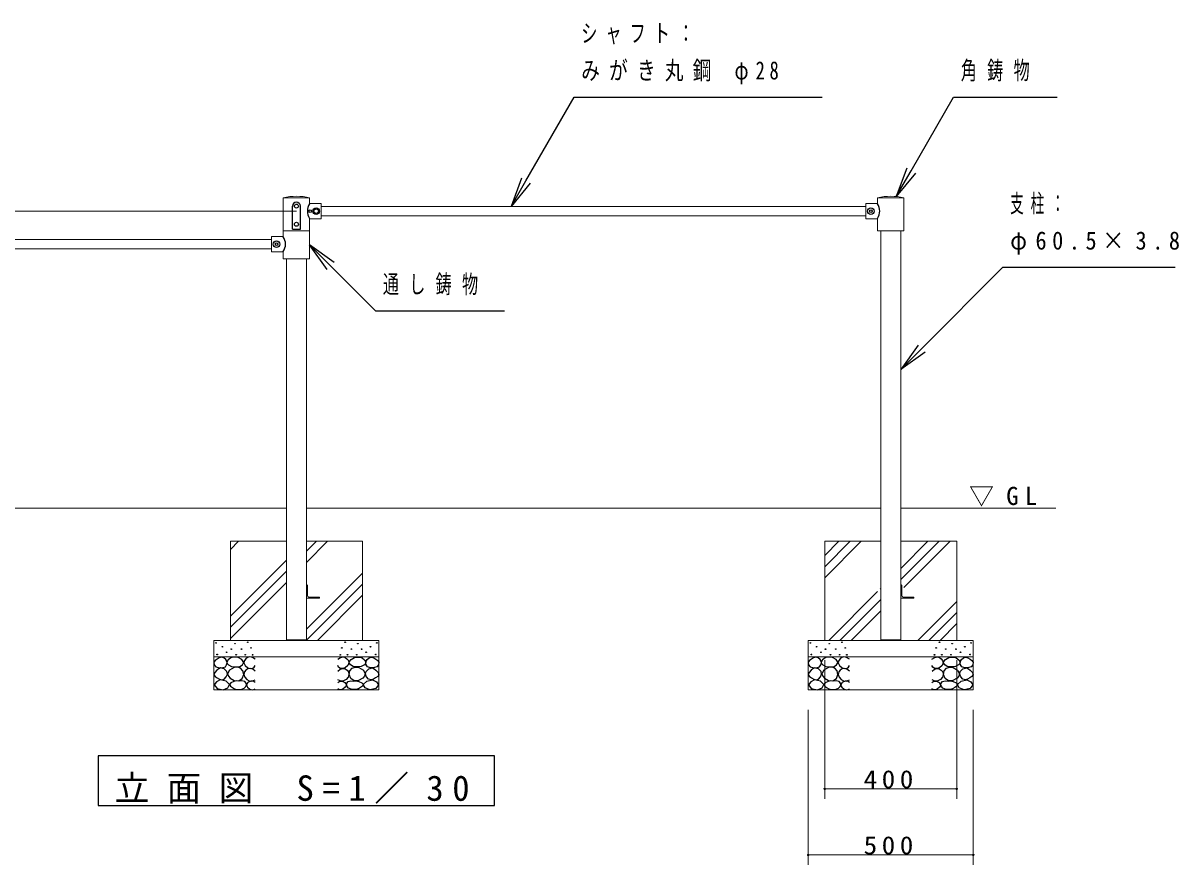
# Model space of a CAD drawing. Units: millimetres, scale not verified, with parts at other scales. Extents: x -11550 to 0, y 0 to 8010.
# Drawn here: x -7652 to -4151, y 1450 to 3999 of the extents above; entities that cross this region are included whole.
import ezdxf

# ---------------------------------------------------------------- set-up
doc = ezdxf.new("R2010")
doc.units = ezdxf.units.MM
doc.layers.add('線', color=7, linetype='Continuous', lineweight=13)
doc.layers.add('補助', color=2, linetype='Continuous', lineweight=25)
doc.styles.add('ＭＳ ゴシック', font='')
doc.styles.get('ＭＳ ゴシック').set_extended_font_data('MS Gothic')

# ---------------------------------------------------------------- blocks, each defined once
blk = doc.blocks.new('dimension_origin')
at = {"color": 0, "linetype": 'Continuous', "lineweight": -2}
blk.add_circle((0, 0), 1.25, dxfattribs=at)

msp = doc.modelspace()

# ---------------------------------------------------------------- linework, layer by layer
at = {"layer": '線'}
for p, q in [((-6864.014, 3470.499), (-6864.014, 3370)), ((-6864.014, 3469.976), (-6784.014, 3469.976)), ((-6784.014, 3470.499), (-6784.014, 3453)), ((-5064.014, 3470.499), (-5064.014, 3453)), ((-4984.014, 3469.976), (-5064.014, 3469.976)), ((-4984.014, 3470.499), (-4984.014, 3370)), ((-6784.014, 3453), (-6749.014, 3453)), ((-6749.014, 3453), (-6749.014, 3407)), ((-6749.014, 3444), (-5099.014, 3444)), ((-5099.014, 3453), (-5099.014, 3407)), ((-5064.014, 3453), (-5099.014, 3453)), ((-6784.014, 3407), (-6749.014, 3407)), ((-6784.014, 3407), (-6784.014, 3370)), ((-6749.014, 3416), (-5099.014, 3416)), ((-5064.014, 3407), (-5099.014, 3407)), ((-5064.014, 3407), (-5064.014, 3370)), ((-6864.014, 3370), (-6784.014, 3370)), ((-6784.014, 3370), (-6864.014, 3370)), ((-6864.014, 3370), (-6864.014, 3353)), ((-6784.014, 3370), (-6784.014, 3285)), ((-4984.014, 3370), (-5064.014, 3370)), ((-5054.264, 2130), (-5054.264, 3370)), ((-4993.764, 2130), (-4993.764, 3370)), ((-6899.014, 3344), (-8549.014, 3344)), ((-6899.014, 3353), (-6899.014, 3307)), ((-6864.014, 3353), (-6899.014, 3353)), ((-6899.014, 3316), (-8549.014, 3316)), ((-6864.014, 3307), (-6899.014, 3307)), ((-6864.014, 3307), (-6864.014, 3285)), ((-6784.014, 3285), (-6864.014, 3285)), ((-6854.264, 2130), (-6854.264, 3285)), ((-6793.764, 2130), (-6793.764, 3285)), ((-6854.264, 2530), (-8593.764, 2530)), ((-5054.264, 2530), (-6793.764, 2530)), ((-4993.764, 2530), (-4524.014, 2530)), ((-7024.014, 2430), (-6854.264, 2430)), ((-7024.014, 2130), (-7024.014, 2430)), ((-6793.764, 2430), (-6624.014, 2430)), ((-6624.014, 2130), (-6624.014, 2430)), ((-5224.014, 2430), (-5054.264, 2430)), ((-5224.014, 2130), (-5224.014, 2430)), ((-4993.764, 2430), (-4824.014, 2430)), ((-4824.014, 2130), (-4824.014, 2430)), ((-6792.764, 2298), (-6793.764, 2298)), ((-6793.764, 2298), (-6793.764, 2258)), ((-6790.764, 2265.5), (-6790.764, 2296)), ((-4992.764, 2298), (-4993.764, 2298)), ((-4993.764, 2298), (-4993.764, 2258)), ((-4990.764, 2265.5), (-4990.764, 2296)), ((-6793.764, 2258), (-6753.764, 2258)), ((-6755.764, 2261), (-6786.264, 2261)), ((-6753.764, 2258), (-6753.764, 2259)), ((-4993.764, 2258), (-4953.764, 2258)), ((-4955.764, 2261), (-4986.264, 2261)), ((-4953.764, 2258), (-4953.764, 2259)), ((-7074.014, 1980), (-7074.014, 2130)), ((-7074.014, 2130), (-6574.014, 2130)), ((-6574.014, 1980), (-6574.014, 2130)), ((-5274.014, 1980), (-5274.014, 2130)), ((-5274.014, 2130), (-4774.014, 2130)), ((-4774.014, 1980), (-4774.014, 2130)), ((-7074.014, 2080), (-6574.014, 2080)), ((-5274.014, 2080), (-4774.014, 2080)), ((-7074.014, 1980), (-6574.014, 1980)), ((-5274.014, 1980), (-4774.014, 1980))]:
    msp.add_line(p, q, dxfattribs=at)
at = {"layer": '線', "color": 2, "lineweight": 25}
for p, q in [((-6836.014, 3375), (-6836.014, 3445)), ((-6812.014, 3375), (-6812.014, 3445)), ((-6836.014, 3375), (-6812.014, 3375)), ((-6854.264, 2132), (-6793.764, 2132)), ((-5054.264, 2132), (-4993.764, 2132))]:
    msp.add_line(p, q, dxfattribs=at)
for centre, radius in [((-6824.014, 3445), 6), ((-6782.014, 3430), 4), ((-6764.014, 3430), 10), ((-6764.014, 3430), 6.9), ((-5084.014, 3430), 10), ((-5084.014, 3430), 4), ((-6824.014, 3390), 6), ((-6884.014, 3330), 10), ((-6884.014, 3330), 4)]:
    msp.add_circle(centre, radius, dxfattribs=at)
at = {"layer": '線'}
for centre, radius, start, end in [((-6824.014, 3295), 180, 77.16041, 102.83959), ((-5024.014, 3295), 180, 77.16041, 102.83959), ((-6792.764, 2296), 2, 0, 90), ((-4992.764, 2296), 2, 0, 90), ((-6786.264, 2265.5), 4.5, 180, 270), ((-6755.764, 2259), 2, 0, 90), ((-4986.264, 2265.5), 4.5, 180, 270), ((-4955.764, 2259), 2, 0, 90)]:
    msp.add_arc(centre, radius, start, end, dxfattribs=at)
at = {"layer": '線', "color": 2, "lineweight": 25}
for centre, radius, start, end in [((-6824.014, 3445), 12, 0, 180), ((-6751.163, 3430), 39.794, 146.42046, 213.57954), ((-5096.864, 3430), 39.794, 326.42046, 33.57954), ((-6896.864, 3330), 39.794, 326.42046, 33.57954)]:
    msp.add_arc(centre, radius, start, end, dxfattribs=at)
at = {"layer": '補助'}
for p, q in [((-6129.014, 3521.942), (-5982.911, 3775)), ((-5982.911, 3775), (-5952.911, 3775)), ((-5952.911, 3775), (-5231.8, 3775)), ((-4962.15, 3552.151), (-4833.488, 3775)), ((-4833.488, 3775), (-4803.488, 3775)), ((-4803.488, 3775), (-4519.749, 3775)), ((-4975.14, 3559.651), (-5007.15, 3474.208)), ((-5007.15, 3474.208), (-4962.15, 3552.151)), ((-4949.16, 3544.651), (-5007.15, 3474.208)), ((-6142.004, 3529.442), (-6174.014, 3444)), ((-6174.014, 3444), (-6129.014, 3521.942)), ((-6116.023, 3514.442), (-6174.014, 3444)), ((-6730.98, 3253.254), (-6784.014, 3327.5)), ((-6709.767, 3274.467), (-6784.014, 3327.5)), ((-6784.014, 3327.5), (-6720.374, 3263.86)), ((-6720.374, 3263.86), (-6584.014, 3127.5)), ((-4930.124, 3013.64), (-4684.014, 3259.75)), ((-4684.014, 3259.75), (-4654.014, 3259.75)), ((-4654.014, 3259.75), (-4162.15, 3259.75)), ((-6584.014, 3127.5), (-6554.014, 3127.5)), ((-6554.014, 3127.5), (-6193.585, 3127.5)), ((-4940.73, 3024.246), (-4993.764, 2950)), ((-4993.764, 2950), (-4930.124, 3013.64)), ((-4919.517, 3003.033), (-4993.764, 2950))]:
    msp.add_line(p, q, dxfattribs=at)
at = {"layer": '補助', "lineweight": 13}
for p, q in [((-6824.014, 3430), (-9404.014, 3430)), ((-7024.014, 2405.255), (-6999.269, 2430)), ((-6793.764, 2366.098), (-6729.861, 2430)), ((-6793.764, 2399.774), (-6763.537, 2430)), ((-5224.014, 2319.402), (-5113.415, 2430)), ((-5224.014, 2353.078), (-5147.091, 2430)), ((-5224.014, 2386.754), (-5180.767, 2430)), ((-4993.764, 2313.92), (-4877.683, 2430)), ((-4993.764, 2347.596), (-4911.359, 2430)), ((-4984.193, 2289.815), (-4844.007, 2430)), ((-7024.014, 2203.2), (-6854.264, 2372.95)), ((-7024.014, 2169.524), (-6854.264, 2339.274)), ((-6793.764, 2164.042), (-6624.014, 2333.792)), ((-7024.014, 2135.848), (-6854.264, 2305.598)), ((-6793.764, 2130.366), (-6624.014, 2300.116)), ((-5211.359, 2130), (-5063.688, 2277.671)), ((-5056.359, 2285), (-5054.264, 2287.096)), ((-6760.454, 2130), (-6624.014, 2266.44)), ((-5177.683, 2130), (-5054.264, 2253.42)), ((-4941.952, 2130), (-4824.014, 2247.938)), ((-5144.007, 2130), (-5054.264, 2219.744)), ((-4908.276, 2130), (-4824.014, 2214.262)), ((-4874.6, 2130), (-4824.014, 2180.586)), ((-5224.014, 2070), (-5224.014, 1650)), ((-4824.014, 2070), (-4824.014, 1650)), ((-5274.014, 1920), (-5274.014, 1450)), ((-4774.014, 1920), (-4774.014, 1450)), ((-4824.014, 1680), (-5224.014, 1680)), ((-4774.014, 1480), (-5274.014, 1480))]:
    msp.add_line(p, q, dxfattribs=at)
at = {"layer": '補助'}
for points in [[(-7051.565, 2079.402), (-7058.027, 2076.862), (-7064.239, 2073.382), (-7070.097, 2069.344), (-7073.744, 2063.877), (-7072.732, 2056.294), (-7067.724, 2049.935), (-7060.859, 2047.345), (-7053.149, 2047.084), (-7045.537, 2047.688), (-7039.208, 2050.252), (-7035.455, 2055.538), (-7034.138, 2061.976), (-7034.986, 2067.181), (-7037.941, 2072.115), (-7044.1, 2076.942)], [(-7012.141, 2079.493), (-7017.045, 2078.876), (-7022.682, 2076.79), (-7030.654, 2071.002), (-7034.305, 2064.086), (-7033.431, 2060.124), (-7029.71, 2055.707), (-7020.219, 2050.934), (-7010.249, 2049.49), (-7002.898, 2049.318), (-6995.383, 2050.842), (-6987.784, 2055.456), (-6984.03, 2061.653), (-6984.999, 2066.306), (-6989.706, 2071.654), (-7000.375, 2077.861)], [(-6635.886, 2079.493), (-6630.982, 2078.876), (-6625.345, 2076.79), (-6617.373, 2071.002), (-6613.722, 2064.086), (-6614.596, 2060.124), (-6618.317, 2055.707), (-6627.808, 2050.934), (-6637.778, 2049.49), (-6645.129, 2049.318), (-6652.644, 2050.842), (-6660.243, 2055.456), (-6663.997, 2061.653), (-6663.028, 2066.306), (-6658.321, 2071.654), (-6647.652, 2077.861)], [(-6596.462, 2079.402), (-6590, 2076.862), (-6583.788, 2073.382), (-6577.93, 2069.344), (-6574.283, 2063.877), (-6575.295, 2056.294), (-6580.303, 2049.935), (-6587.168, 2047.345), (-6594.878, 2047.084), (-6602.49, 2047.688), (-6608.819, 2050.252), (-6612.572, 2055.538), (-6613.889, 2061.976), (-6613.041, 2067.181), (-6610.086, 2072.115), (-6603.927, 2076.942)], [(-5251.565, 2079.402), (-5258.027, 2076.862), (-5264.239, 2073.382), (-5270.097, 2069.344), (-5273.744, 2063.877), (-5272.732, 2056.294), (-5267.724, 2049.935), (-5260.859, 2047.345), (-5253.149, 2047.084), (-5245.537, 2047.688), (-5239.208, 2050.252), (-5235.455, 2055.538), (-5234.138, 2061.976), (-5234.986, 2067.181), (-5237.941, 2072.115), (-5244.1, 2076.942)], [(-5212.141, 2079.493), (-5217.045, 2078.876), (-5222.682, 2076.79), (-5230.654, 2071.002), (-5234.305, 2064.086), (-5233.431, 2060.124), (-5229.71, 2055.707), (-5220.219, 2050.934), (-5210.249, 2049.49), (-5202.898, 2049.318), (-5195.383, 2050.842), (-5187.784, 2055.456), (-5184.03, 2061.653), (-5184.999, 2066.306), (-5189.706, 2071.654), (-5200.375, 2077.861)], [(-4835.886, 2079.493), (-4830.982, 2078.876), (-4825.345, 2076.79), (-4817.373, 2071.002), (-4813.722, 2064.086), (-4814.596, 2060.124), (-4818.317, 2055.707), (-4827.808, 2050.934), (-4837.778, 2049.49), (-4845.129, 2049.318), (-4852.644, 2050.842), (-4860.243, 2055.456), (-4863.997, 2061.653), (-4863.028, 2066.306), (-4858.321, 2071.654), (-4847.652, 2077.861)], [(-4796.462, 2079.402), (-4790, 2076.862), (-4783.788, 2073.382), (-4777.93, 2069.344), (-4774.283, 2063.877), (-4775.295, 2056.294), (-4780.303, 2049.935), (-4787.168, 2047.345), (-4794.878, 2047.084), (-4802.49, 2047.688), (-4808.819, 2050.252), (-4812.572, 2055.538), (-4813.889, 2061.976), (-4813.041, 2067.181), (-4810.086, 2072.115), (-4803.927, 2076.942)], [(-7054.1, 2046.45), (-7059.429, 2043.657), (-7064.872, 2039.479), (-7071.321, 2032.659), (-7073.744, 2025.855), (-7070.116, 2021.027), (-7063.605, 2016.666), (-7056.968, 2012.379), (-7050.298, 2010.329), (-7042.653, 2012.776), (-7036.356, 2019.201), (-7033.25, 2027.478), (-7034.772, 2035.994), (-7042.93, 2043.245)], [(-7024.845, 2015.163), (-7012.256, 2008.307), (-6998.896, 2007.324), (-6988.613, 2014.778), (-6983.76, 2026.515), (-6986.04, 2037.293), (-6992.95, 2045.436), (-7001.775, 2048.869), (-7012.952, 2047.598), (-7026.706, 2039.543), (-7032.683, 2028.678), (-7030.047, 2021.484)], [(-6623.182, 2015.163), (-6635.771, 2008.307), (-6649.131, 2007.324), (-6659.415, 2014.778), (-6664.267, 2026.515), (-6661.987, 2037.293), (-6655.077, 2045.436), (-6646.252, 2048.869), (-6635.076, 2047.598), (-6621.321, 2039.543), (-6615.344, 2028.678), (-6617.98, 2021.484)], [(-6593.927, 2046.45), (-6588.598, 2043.657), (-6583.155, 2039.479), (-6576.706, 2032.659), (-6574.283, 2025.855), (-6577.911, 2021.027), (-6584.422, 2016.666), (-6591.059, 2012.379), (-6597.729, 2010.329), (-6605.374, 2012.776), (-6611.671, 2019.201), (-6614.777, 2027.478), (-6613.255, 2035.994), (-6605.097, 2043.245)], [(-5254.1, 2046.45), (-5259.429, 2043.657), (-5264.872, 2039.479), (-5271.321, 2032.659), (-5273.744, 2025.855), (-5270.116, 2021.027), (-5263.605, 2016.666), (-5256.968, 2012.379), (-5250.298, 2010.329), (-5242.653, 2012.776), (-5236.356, 2019.201), (-5233.25, 2027.478), (-5234.772, 2035.994), (-5242.93, 2043.245)], [(-5224.845, 2015.163), (-5212.256, 2008.307), (-5198.896, 2007.324), (-5188.613, 2014.778), (-5183.76, 2026.515), (-5186.04, 2037.293), (-5192.95, 2045.436), (-5201.775, 2048.869), (-5212.952, 2047.598), (-5226.706, 2039.543), (-5232.683, 2028.678), (-5230.047, 2021.484)], [(-4823.182, 2015.163), (-4835.771, 2008.307), (-4849.131, 2007.324), (-4859.415, 2014.778), (-4864.267, 2026.515), (-4861.987, 2037.293), (-4855.077, 2045.436), (-4846.252, 2048.869), (-4835.076, 2047.598), (-4821.321, 2039.543), (-4815.344, 2028.678), (-4817.98, 2021.484)], [(-4793.927, 2046.45), (-4788.598, 2043.657), (-4783.155, 2039.479), (-4776.706, 2032.659), (-4774.283, 2025.855), (-4777.911, 2021.027), (-4784.422, 2016.666), (-4791.059, 2012.379), (-4797.729, 2010.329), (-4805.374, 2012.776), (-4811.671, 2019.201), (-4814.777, 2027.478), (-4813.255, 2035.994), (-4805.097, 2043.245)], [(-7054.919, 2010.517), (-7066.238, 2004.498), (-7073.049, 1995.683), (-7064.563, 1984.413), (-7046.128, 1980.299), (-7031.774, 1986.41), (-7026.349, 1996.782), (-7037.131, 2005.89)], [(-6997.815, 2006.373), (-7005.35, 2006.999), (-7013.492, 2005.562), (-7022.42, 2001.504), (-7026.737, 1996.102), (-7024.05, 1991.419), (-7018.088, 1986.912), (-7011.609, 1983.068), (-7004.302, 1980.695), (-6992.453, 1980.928), (-6982.138, 1985.02), (-6977.435, 1989.827), (-6975.381, 1995.561), (-6976.44, 2000.709), (-6980.516, 2005.292), (-6988.915, 2007.832)], [(-6650.212, 2006.373), (-6642.677, 2006.999), (-6634.535, 2005.562), (-6625.607, 2001.504), (-6621.29, 1996.102), (-6623.977, 1991.419), (-6629.939, 1986.912), (-6636.418, 1983.068), (-6643.725, 1980.695), (-6655.574, 1980.928), (-6665.889, 1985.02), (-6670.592, 1989.827), (-6672.646, 1995.561), (-6671.587, 2000.709), (-6667.511, 2005.292), (-6659.112, 2007.832)], [(-6593.108, 2010.517), (-6581.789, 2004.498), (-6574.978, 1995.683), (-6583.464, 1984.413), (-6601.899, 1980.299), (-6616.253, 1986.41), (-6621.678, 1996.782), (-6610.896, 2005.89)], [(-5254.919, 2010.517), (-5266.238, 2004.498), (-5273.049, 1995.683), (-5264.563, 1984.413), (-5246.128, 1980.299), (-5231.774, 1986.41), (-5226.349, 1996.782), (-5237.131, 2005.89)], [(-5197.815, 2006.373), (-5205.35, 2006.999), (-5213.492, 2005.562), (-5222.42, 2001.504), (-5226.737, 1996.102), (-5224.05, 1991.419), (-5218.088, 1986.912), (-5211.609, 1983.068), (-5204.302, 1980.695), (-5192.453, 1980.928), (-5182.138, 1985.02), (-5177.435, 1989.827), (-5175.381, 1995.561), (-5176.44, 2000.709), (-5180.516, 2005.292), (-5188.915, 2007.832)], [(-4850.212, 2006.373), (-4842.677, 2006.999), (-4834.535, 2005.562), (-4825.607, 2001.504), (-4821.29, 1996.102), (-4823.977, 1991.419), (-4829.939, 1986.912), (-4836.418, 1983.068), (-4843.725, 1980.695), (-4855.574, 1980.928), (-4865.889, 1985.02), (-4870.592, 1989.827), (-4872.646, 1995.561), (-4871.587, 2000.709), (-4867.511, 2005.292), (-4859.112, 2007.832)], [(-4793.108, 2010.517), (-4781.789, 2004.498), (-4774.978, 1995.683), (-4783.464, 1984.413), (-4801.899, 1980.299), (-4816.253, 1986.41), (-4821.678, 1996.782), (-4810.896, 2005.89)], [(-7424.014, 1780), (-7424.014, 1630), (-6224.014, 1630), (-6224.014, 1780)]]:
    msp.add_lwpolyline(points, close=True, dxfattribs=at)
for points in [[(-6949.014, 2073.299), (-6957.441, 2078.154), (-6966.124, 2079.636), (-6971.743, 2077.948), (-6976.896, 2074.249), (-6981.368, 2068.941), (-6983.233, 2062.209), (-6979.565, 2053.439), (-6971.51, 2047), (-6963.211, 2044.621), (-6955.984, 2045.733), (-6951.934, 2049.109), (-6949.014, 2053.654)], [(-6699.014, 2073.299), (-6690.586, 2078.154), (-6681.904, 2079.636), (-6676.284, 2077.948), (-6671.131, 2074.249), (-6666.659, 2068.941), (-6664.794, 2062.209), (-6668.462, 2053.439), (-6676.517, 2047), (-6684.816, 2044.621), (-6692.043, 2045.733), (-6696.093, 2049.109), (-6699.014, 2053.654)], [(-5149.014, 2073.299), (-5157.441, 2078.154), (-5166.124, 2079.636), (-5171.743, 2077.948), (-5176.896, 2074.249), (-5181.368, 2068.941), (-5183.233, 2062.209), (-5179.565, 2053.439), (-5171.51, 2047), (-5163.211, 2044.621), (-5155.984, 2045.733), (-5151.934, 2049.109), (-5149.014, 2053.654)], [(-4899.014, 2073.299), (-4890.586, 2078.154), (-4881.904, 2079.636), (-4876.284, 2077.948), (-4871.131, 2074.249), (-4866.659, 2068.941), (-4864.794, 2062.209), (-4868.462, 2053.439), (-4876.517, 2047), (-4884.816, 2044.621), (-4892.043, 2045.733), (-4896.093, 2049.109), (-4899.014, 2053.654)], [(-6949.33, 2037.178), (-6956.471, 2042.64), (-6964.539, 2045.099), (-6971.244, 2043.875), (-6977.213, 2040.03), (-6981.606, 2034.248), (-6983.233, 2027.039), (-6980.569, 2018.431), (-6974.361, 2011.513), (-6966.722, 2007.642), (-6959.153, 2006.761), (-6953.999, 2008.2), (-6949.33, 2010.88)], [(-6698.697, 2037.178), (-6691.556, 2042.64), (-6683.488, 2045.099), (-6676.783, 2043.875), (-6670.814, 2040.03), (-6666.421, 2034.248), (-6664.794, 2027.039), (-6667.458, 2018.431), (-6673.666, 2011.513), (-6681.305, 2007.642), (-6688.874, 2006.761), (-6694.028, 2008.2), (-6698.697, 2010.88)], [(-5149.33, 2037.178), (-5156.471, 2042.64), (-5164.539, 2045.099), (-5171.244, 2043.875), (-5177.213, 2040.03), (-5181.606, 2034.248), (-5183.233, 2027.039), (-5180.569, 2018.431), (-5174.361, 2011.513), (-5166.722, 2007.642), (-5159.153, 2006.761), (-5153.999, 2008.2), (-5149.33, 2010.88)], [(-4898.697, 2037.178), (-4891.556, 2042.64), (-4883.488, 2045.099), (-4876.783, 2043.875), (-4870.814, 2040.03), (-4866.421, 2034.248), (-4864.794, 2027.039), (-4867.458, 2018.431), (-4873.666, 2011.513), (-4881.305, 2007.642), (-4888.874, 2006.761), (-4894.028, 2008.2), (-4898.697, 2010.88)], [(-6949.014, 2002.642), (-6955.032, 2005.96), (-6962.321, 2006.761), (-6971.037, 2002.427), (-6975.312, 1995.671), (-6974.7, 1992.001), (-6971.827, 1987.75), (-6964.664, 1982.278), (-6957.251, 1980.462), (-6952.955, 1981.514), (-6949.014, 1983.631)], [(-6699.014, 2002.642), (-6692.995, 2005.96), (-6685.706, 2006.761), (-6676.99, 2002.427), (-6672.715, 1995.671), (-6673.327, 1992.001), (-6676.2, 1987.75), (-6683.363, 1982.278), (-6690.776, 1980.462), (-6695.072, 1981.514), (-6699.014, 1983.631)], [(-5149.014, 2002.642), (-5155.032, 2005.96), (-5162.321, 2006.761), (-5171.037, 2002.427), (-5175.312, 1995.671), (-5174.7, 1992.001), (-5171.827, 1987.75), (-5164.664, 1982.278), (-5157.251, 1980.462), (-5152.955, 1981.514), (-5149.014, 1983.631)], [(-4899.014, 2002.642), (-4892.995, 2005.96), (-4885.706, 2006.761), (-4876.99, 2002.427), (-4872.715, 1995.671), (-4873.327, 1992.001), (-4876.2, 1987.75), (-4883.363, 1982.278), (-4890.776, 1980.462), (-4895.072, 1981.514), (-4899.014, 1983.631)]]:
    msp.add_lwpolyline(points, dxfattribs=at)
for centre in [(-7067.407, 2122.177), (-7048.396, 2110.77), (-7021.464, 2103.483), (-7010.058, 2119.959), (-6990.517, 2103.549), (-6971.597, 2124.091), (-6961.596, 2107.063), (-6686.431, 2107.063), (-6676.43, 2124.091), (-6657.51, 2103.549), (-6637.969, 2119.959), (-6626.563, 2103.483), (-6599.631, 2110.77), (-6580.62, 2122.177), (-5267.407, 2122.177), (-5248.396, 2110.77), (-5221.464, 2103.483), (-5210.058, 2119.959), (-5190.517, 2103.549), (-5171.597, 2124.091), (-5161.596, 2107.063), (-4886.431, 2107.063), (-4876.43, 2124.091), (-4857.51, 2103.549), (-4837.969, 2119.959), (-4826.563, 2103.483), (-4799.631, 2110.77), (-4780.62, 2122.177), (-7064.239, 2087.323), (-7035.406, 2093.977), (-7006.572, 2086.373), (-6978.895, 2086.521), (-6956.73, 2085.98), (-6691.297, 2085.98), (-6669.133, 2086.521), (-6641.455, 2086.373), (-6612.621, 2093.977), (-6583.788, 2087.323), (-5264.239, 2087.323), (-5235.406, 2093.977), (-5206.572, 2086.373), (-5178.895, 2086.521), (-5156.73, 2085.98), (-4891.297, 2085.98), (-4869.133, 2086.521), (-4841.455, 2086.373), (-4812.621, 2093.977), (-4783.788, 2087.323)]:
    msp.add_circle(centre, 1, dxfattribs=at)

# ---------------------------------------------------------------- block references
at = {"layer": '補助', "lineweight": 13, "xscale": 2, "yscale": 2}
for p in [(-5224.014, 1680), (-5274.014, 1480)]:
    msp.add_blockref('dimension_origin', p, dxfattribs=at)
at = {"layer": '補助', "lineweight": 13, "xscale": 2, "yscale": 2, "rotation": 180}
for p in [(-4824.014, 1680), (-4774.014, 1480)]:
    msp.add_blockref('dimension_origin', p, dxfattribs=at)

# ---------------------------------------------------------------- texts
at = {"layer": '補助', "style": 'ＭＳ ゴシック'}
for s, insert, char_height, attachment_point in [('\\T1.5;\\W0.65;シャフト：', (-5961.161, 3996.25), 54.99, 1), ('\\T1.5;\\W0.75;みがき丸鋼\\~φ28', (-5961.161, 3883.75), 54.99, 1), ('\\T1.64;\\W0.65;角鋳物', (-4811.738, 3883.75), 54.99, 1), ('\\T1.5;\\W0.55;支柱：', (-4662.264, 3481), 54.99, 1), ('\\T1.5;\\W0.9;φ60.5×3.8', (-4662.264, 3368.5), 54.99, 1), ('\\T1.64;\\W0.65;通し鋳物', (-6562.264, 3236.25), 54.99, 1), ('\\T1.5;▽GL', (-4786.514, 2535), 54.99, 7), ('\\T1.5;立面図\\~S=1／30', (-6824.014, 1635), 76.98, 8), ('\\T1.33;\\W1.1;400', (-5024.014, 1681), 54.99, 8), ('\\T1.33;\\W1.1;500', (-5024.014, 1481), 54.99, 8)]:
    msp.add_mtext(s, dxfattribs=dict(at, insert=insert, char_height=char_height, attachment_point=attachment_point))

doc.saveas('drawing.dxf')
